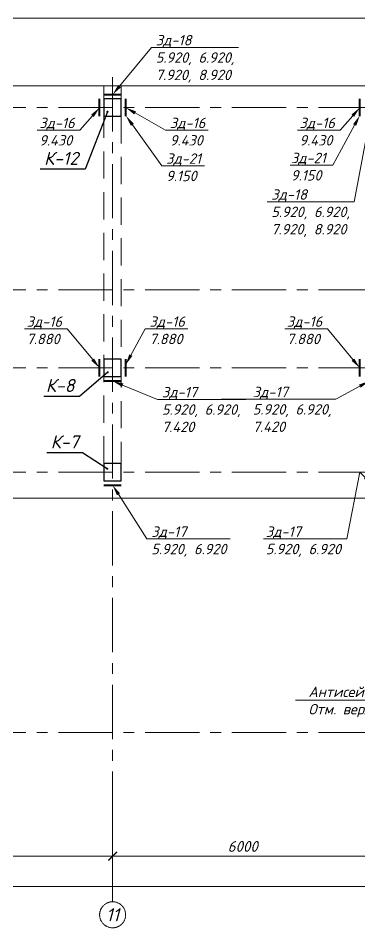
# Model space of a CAD drawing. Header units: millimetres. Extents: x -41985 to 129563, y -95368 to -4590.
# Drawn here: x 49972 to 57850, y -58706 to -37746 of the extents above; entities that cross this region are included whole.
import ezdxf
from ezdxf import colors
from ezdxf.entities.mleader import LeaderData, LeaderLine
from ezdxf.enums import TextEntityAlignment as Align
from ezdxf.math import Vec2, Vec3

# ---------------------------------------------------------------- set-up
doc = ezdxf.new("R2010")
doc.units = ezdxf.units.MM
doc.header["$PDMODE"] = 35
for name, pattern in [('CENTERX2', [4, 2.5, -0.5, 0.5, -0.5]), ('DASHED2', [0.375, 0.25, -0.125]), ('HIDDEN2', [4.7625, 3.175, -1.5875])]:
    doc.linetypes.add(name, pattern=pattern)
doc.layers.get('Defpoints').update_dxf_attribs({"color": 1, "lineweight": 0})
for name, color, linetype, lineweight in [('#Закл выноски и размеры', 7, 'Continuous', 13), ('#Закладные', 10, 'Continuous', 40), ('k_ Выноски', 7, 'Continuous', 13), ('k_ Осевая', 8, 'CENTERX2', 9), ('k_ Осевые размеры', 251, 'Continuous', 5), ('k_ Позиции', 1, 'Continuous', 13), ('Балки', 24, 'DASHED2', 5), ('Колонна', 84, 'Continuous', 30), ('Линия пунктир', 190, 'HIDDEN2', 9), ('Перекрытие. Отм. 0.000', 214, 'Continuous', 40)]:
    doc.layers.add(name, color=color, linetype=linetype, lineweight=lineweight)
doc.styles.get("Standard").update_dxf_attribs({"font": 'isocpeur.ttf'})
doc.styles.add('STEP PR', font='isocpeui.ttf')
doc.dimstyles.get("Standard").update_dxf_attribs({"dimtxt": 0.18, "dimasz": 0.18, "dimexe": 0.18, "dimexo": 0.0625, "dimgap": 0.09, "dimtad": 0, "dimtih": 1, "dimtoh": 1, "dimdec": 4, "dimzin": 0, "dimdsep": 46, "dimtxsty": 'Standard', "dimcen": 0.09, "dimadec": 0, "dimazin": 0, "dimtfac": 1, "dimtdec": 4, "dimtofl": 0, "dimtmove": 0, "dimatfit": 3, "dimfxl": 1, "dimtolj": 1, "dimtzin": 0, "dimarcsym": 0})
doc.dimstyles.new('STEP PR', dxfattribs={"dimscale": 100, "dimtxt": 2.5, "dimasz": 2, "dimexe": 1, "dimexo": 2, "dimgap": 1, "dimtad": 1, "dimdec": 4, "dimlfac": -1, "dimtxsty": 'STEP PR', "dimblk": 'ARCHTICK', "dimcen": 2, "dimdle": 1.5, "dimclrt": 1, "dimadec": 0, "dimazin": 0, "dimtfac": 1, "dimtdec": 4, "dimtmove": 1, "dimatfit": 3, "dimldrblk": 'DOTSMALL', "dimfxl": 1, "dimtolj": 1, "dimtzin": 0, "dimarcsym": 0})

# ---------------------------------------------------------------- blocks, each defined once
blk = doc.blocks.new('_ArchTick')
at = {"color": 0, "linetype": 'ByBlock', "const_width": 0.15}
blk.add_lwpolyline([(-0.5, -0.5), (0.5, 0.5)], dxfattribs=at)
blk = doc.blocks.new('*D105')
at = {"layer": 'Defpoints', "color": 0, "transparency": 16777216}
for p in [(46150, -1850), (52150, -1850), (52150, -2850)]:
    blk.add_point(p, dxfattribs=at)
at = {"layer": 'k_ Осевые размеры', "color": 0, "lineweight": -2, "transparency": 16777216}
for p, q in [((46150, -2050), (46150, -2950)), ((52150, -2050), (52150, -2950)), ((46000, -2850), (52300, -2850))]:
    blk.add_line(p, q, dxfattribs=at)
at = {"layer": 'k_ Осевые размеры', "color": 0, "lineweight": -2, "transparency": 16777216, "xscale": 200, "yscale": 200, "zscale": 200, "rotation": 180}
blk.add_blockref('_ArchTick', (46150, -2850), dxfattribs=at)
at = {"layer": 'k_ Осевые размеры', "color": 0, "lineweight": -2, "transparency": 16777216, "xscale": 200, "yscale": 200, "zscale": 200}
blk.add_blockref('_ArchTick', (52150, -2850), dxfattribs=at)
at = {"layer": 'k_ Осевые размеры', "color": 1, "transparency": 16777216, "insert": (49150, -2625), "char_height": 250, "attachment_point": 5, "style": 'STEP PR'}
blk.add_mtext('\\A1;6000', dxfattribs=at)
blk = doc.blocks.new('_DotSmall')
at = {"color": 0, "linetype": 'ByBlock', "const_width": 0.5}
blk.add_lwpolyline([(-0.0625, 0, 1), (0.0625, 0, 1)], format="xyb", close=True, dxfattribs=at)
blk = doc.blocks.new('*D106')
at = {"layer": 'Defpoints', "color": 0, "transparency": 16777216}
for p in [(0, -1850), (67650, -1850), (67650, -3550)]:
    blk.add_point(p, dxfattribs=at)
at = {"layer": 'k_ Осевые размеры', "color": 0, "lineweight": -2, "transparency": 16777216}
for p, q in [((0, -2050), (0, -3650)), ((67650, -2050), (67650, -3650)), ((-150, -3550), (67800, -3550))]:
    blk.add_line(p, q, dxfattribs=at)
at = {"layer": 'k_ Осевые размеры', "color": 0, "lineweight": -2, "transparency": 16777216, "xscale": 200, "yscale": 200, "zscale": 200, "rotation": 180}
blk.add_blockref('_ArchTick', (0, -3550), dxfattribs=at)
at = {"layer": 'k_ Осевые размеры', "color": 0, "lineweight": -2, "transparency": 16777216, "xscale": 200, "yscale": 200, "zscale": 200}
blk.add_blockref('_ArchTick', (67650, -3550), dxfattribs=at)
at = {"layer": 'k_ Осевые размеры', "color": 1, "transparency": 16777216, "insert": (33825, -3323), "char_height": 250, "attachment_point": 5, "style": 'STEP PR'}
blk.add_mtext('\\A1;67650', dxfattribs=at)
blk = doc.blocks.new('*D107')
at = {"layer": 'Defpoints', "color": 0, "transparency": 16777216}
for p in [(52150, -1850), (58150, -1850), (58150, -2850)]:
    blk.add_point(p, dxfattribs=at)
at = {"layer": 'k_ Осевые размеры', "color": 0, "lineweight": -2, "transparency": 16777216}
for p, q in [((52150, -2050), (52150, -2950)), ((58150, -2050), (58150, -2950)), ((52000, -2850), (58300, -2850))]:
    blk.add_line(p, q, dxfattribs=at)
at = {"layer": 'k_ Осевые размеры', "color": 0, "lineweight": -2, "transparency": 16777216, "xscale": 200, "yscale": 200, "zscale": 200, "rotation": 180}
blk.add_blockref('_ArchTick', (52150, -2850), dxfattribs=at)
at = {"layer": 'k_ Осевые размеры', "color": 0, "lineweight": -2, "transparency": 16777216, "xscale": 200, "yscale": 200, "zscale": 200}
blk.add_blockref('_ArchTick', (58150, -2850), dxfattribs=at)
at = {"layer": 'k_ Осевые размеры', "color": 1, "transparency": 16777216, "insert": (55150, -2625), "char_height": 250, "attachment_point": 5, "style": 'STEP PR'}
blk.add_mtext('\\A1;6000', dxfattribs=at)
blk = doc.blocks.new('*U40')
blk.add_lwpolyline([(-200, -200), (200, -200), (200, 200), (-200, 200)], close=True)
blk = doc.blocks.new('*U181')
at = {"layer": 'Балки', "ltscale": 2500}
for points in [[(51950, 14600), (52350, 14600), (52350, 14900), (51950, 14900)], [(51950, 14200), (52350, 14200), (52350, 6200), (51950, 6200)]]:
    blk.add_lwpolyline(points, close=True, dxfattribs=at)
for p in [(52150, 14400), (52150, 8400), (52150, 6000)]:
    blk.add_blockref('*U40', p)
blk = doc.blocks.new('REINFORCED_CONCRETE')
blk = doc.blocks.new('*U95')
at = {"layer": 'k_ Осевая', "ltscale": 500}
for points in [[(52150, 15100), (52150, -3900)], [(72150, 14400), (23500, 14400)], [(72150, 10200), (39900, 10200)], [(72150, 8400), (33900, 8400)], [(72150, 6000), (-4500, 6000)], [(72150, 0), (-4500, 0)]]:
    blk.add_lwpolyline(points, dxfattribs=at)
at = {"layer": 'k_ Осевая', "color": 254, "linetype": 'ByBlock', "lineweight": 15, "ltscale": 10}
blk.add_circle((52150, -4200), 300, dxfattribs=at)
at = {"layer": 'k_ Осевая', "color": 1, "linetype": 'ByBlock', "insert": (52150, -4200), "char_height": 300, "width": 484.8732214, "attachment_point": 5, "style": 'STEP PR'}
blk.add_mtext('11', dxfattribs=at)
at = {"layer": 'k_ Осевые размеры'}
for base, p1, p2, picture, middle in [((67650, -3550), (0, -1850), (67650, -1850), '*D106', (33825, -3323.3901515152)), ((52150, -2850), (46150, -1850), (52150, -1850), '*D105', (49150, -2625)), ((58150, -2850), (52150, -1850), (58150, -1850), '*D107', (55150, -2625))]:
    dim = blk.add_linear_dim(base=base, p1=p1, p2=p2, dimstyle='STEP PR', dxfattribs=at)
    dim.commit()
    dim.dimension.update_dxf_attribs({"geometry": picture, "text_midpoint": middle})

msp = doc.modelspace()

# ---------------------------------------------------------------- linework, layer by layer
at = {"layer": '#Закладные', "color": 5}
for points in [[(51850, -40005.94546), (51850, -39605.94546)], [(52450, -39605.94546), (52450, -40005.94546)], [(57850, -40005.94546), (57850, -39605.94546)], [(51850, -46005.94546), (51850, -45605.94546)], [(52450, -45605.94546), (52450, -46005.94546)], [(57850, -46005.94546), (57850, -45605.94546)]]:
    msp.add_lwpolyline(points, dxfattribs=at)
at = {"layer": '#Закладные'}
for points in [[(51950, -39505.94546), (52350, -39505.94546)], [(51950, -46105.94546), (52350, -46105.94546)], [(51950, -48505.94546), (52350, -48505.94546)]]:
    msp.add_lwpolyline(points, dxfattribs=at)
at = {"layer": 'Линия пунктир'}
msp.add_lwpolyline([(-14920, -46413.67032), (-14920, -42175.94546), (-3100, -40505.94546), (14900, -40205.94546), (22500, -37745.94546), (68500, -37745.94546), (74340, -39305.94546)], dxfattribs=at)
at = {"layer": 'Перекрытие. Отм. 0.000', "lineweight": 5}
msp.add_lwpolyline([(58350, -39305.94546), (58350, -40005.94546), (58230, -40005.94546), (58230, -45085.94546), (59550, -45085.94546), (59550, -44585.94546), (61570, -44585.94546), (61570, -40005.94546), (61450, -40005.94546), (61450, -39305.94546), (67950, -39305.94546), (67950, -39305.94546), (69150, -39305.94546), (69150, -46205.94546), (61850, -46205.94546), (61850, -48805.94546), (33690, -48805.94546), (33690, -42605.94546), (34070, -42605.94546), (34070, -40005.94546), (33950, -40005.94546), (33950, -39605.94546), (33950, -39605.94546), (33950, -39305.94546)], close=True, dxfattribs=at)

# ---------------------------------------------------------------- block references
at = {"layer": 'k_ Осевая'}
msp.add_blockref('*U95', (0, -54205.94546), dxfattribs=at)
at = {"layer": 'k_ Позиции'}
ref = msp.add_blockref('REINFORCED_CONCRETE', (50998.20154, -41225.93901), dxfattribs=dict(at, xscale=-100, yscale=100, zscale=100))
ref.add_attrib('POSITION', 'К-12', dxfattribs={"layer": '0', "color": 0, "linetype": 'ByBlock', "height": 300, "style": 'STEP PR', "flags": 2}).set_placement((50962.74699, -41125.93901), align=Align.CENTER)
ref = msp.add_blockref('REINFORCED_CONCRETE', (50975.37323, -46459.61192), dxfattribs=dict(at, xscale=-100, yscale=100, zscale=100))
ref.add_attrib('POSITION', 'К-8', dxfattribs={"layer": '0', "color": 0, "linetype": 'ByBlock', "height": 300, "style": 'STEP PR', "flags": 2}).set_placement((50939.91868, -46359.61192), align=Align.CENTER)
ref = msp.add_blockref('REINFORCED_CONCRETE', (51044.62355, -47758.78718), dxfattribs=dict(at, xscale=100, yscale=100, zscale=100))
ref.add_attrib('POSITION', 'К-7', dxfattribs={"layer": '0', "color": 0, "linetype": 'ByBlock', "height": 300, "style": 'STEP PR', "flags": 2}).set_placement((51044.62355, -47658.78718), align=Align.CENTER)
at = {"layer": 'Колонна'}
msp.add_blockref('*U181', (0, -54205.94546), dxfattribs=at)

# ---------------------------------------------------------------- leaders
at = {"layer": '#Закл выноски и размеры'}
ml = msp.add_multileader_mtext('Standard', dxfattribs=at)
ml.set_content('Зд-18\\P5.920, 6.920,\\P7.920, 8.920', color=256, style='STEP PR')
ml.set_leader_properties(color=256, linetype='ByLayer', lineweight=-1)
ml.build(insert=Vec2(0, 0))
ml.multileader.update_dxf_attribs({"text_left_attachment_type": 6, "text_right_attachment_type": 6, "dogleg_length": 0, "arrow_head_size": 250})
ctx = ml.context
ctx.base_point, ctx.char_height, ctx.arrow_head_size, ctx.landing_gap_size, ctx.plane_origin = Vec3(53043.17061, -38421.14987), 240, 250, 100, Vec3(69242.95338, -42922.93599)
ctx.left_attachment, ctx.right_attachment = 6, 6
notes = []
notes.append((ctx, [(0, (1, 1, 0), (53043.17061, -38421.14987), (1, 0), 0, [(0, [(52150, -39505.94546)], 0, [])])]))
ctx.mtext.insert, ctx.mtext.rotation, ctx.mtext.width, ctx.mtext.flow_direction = Vec3(53143.17061, -38133.14987), 6.2831853072, 2679.7530317, 5
at = {"layer": '#Закл выноски и размеры', "color": 5}
ml = msp.add_multileader_mtext('Standard', dxfattribs=at)
ml.set_content('Зд-16\\P9.430', color=5, style='STEP PR')
ml.set_leader_properties(color=256, linetype='ByLayer', lineweight=-1)
ml.build(insert=Vec2(0, 0))
ml.multileader.update_dxf_attribs({"text_left_attachment_type": 6, "text_right_attachment_type": 6, "dogleg_length": 0, "arrow_head_size": 250})
ctx = ml.context
ctx.base_point, ctx.char_height, ctx.arrow_head_size, ctx.landing_gap_size, ctx.plane_origin = Vec3(50357.09326, -40328.15683), 240, 250, 100, Vec3(66330.7957, -48027.26114)
ctx.left_attachment, ctx.right_attachment = 6, 6
notes.append((ctx, [(1, (1, 1, 0), (51396.36599, -40328.15683), (-1, 0), 0, [(1, [(51850, -39805.94546)], 0, [])])]))
ctx.mtext.insert, ctx.mtext.rotation, ctx.mtext.width, ctx.mtext.flow_direction = Vec3(50457.09326, -40040.15683), 6.2831853072, 1886.4699691, 5
ml = msp.add_multileader_mtext('Standard', dxfattribs=at)
ml.set_content('Зд-16\\P9.430', color=5, style='STEP PR')
ml.set_leader_properties(color=256, linetype='ByLayer', lineweight=-1)
ml.build(insert=Vec2(0, 0))
ml.multileader.update_dxf_attribs({"text_left_attachment_type": 6, "text_right_attachment_type": 6, "dogleg_length": 0, "arrow_head_size": 250})
ctx = ml.context
ctx.base_point, ctx.char_height, ctx.arrow_head_size, ctx.landing_gap_size, ctx.plane_origin = Vec3(53368.85832, -40328.15683), 240, 250, 100, Vec3(69764.0153, -48027.26114)
ctx.left_attachment, ctx.right_attachment = 6, 6
notes.append((ctx, [(0, (1, 1, 0), (53368.85832, -40328.15683), (1, 0), 0, [(1, [(52451.52363, -39805.94546)], 0, [])])]))
ctx.mtext.insert, ctx.mtext.rotation, ctx.mtext.width, ctx.mtext.flow_direction = Vec3(53468.85832, -40040.15683), 6.2831853072, 1886.4699691, 5
ml = msp.add_multileader_mtext('Standard', dxfattribs=at)
ml.set_content('Зд-16\\P9.430', color=5, style='STEP PR')
ml.set_leader_properties(color=256, linetype='ByLayer', lineweight=-1)
ml.build(insert=Vec2(0, 0))
ml.multileader.update_dxf_attribs({"text_left_attachment_type": 6, "text_right_attachment_type": 6, "dogleg_length": 0, "arrow_head_size": 250})
ctx = ml.context
ctx.base_point, ctx.char_height, ctx.arrow_head_size, ctx.landing_gap_size, ctx.plane_origin = Vec3(56357.09326, -40328.15683), 240, 250, 100, Vec3(72330.7957, -48027.26114)
ctx.left_attachment, ctx.right_attachment = 6, 6
notes.append((ctx, [(1, (1, 1, 0), (57396.36599, -40328.15683), (-1, 0), 0, [(1, [(57850, -39805.94546)], 0, [])])]))
ctx.mtext.insert, ctx.mtext.rotation, ctx.mtext.width, ctx.mtext.flow_direction = Vec3(56457.09326, -40040.15683), 6.2831853072, 1886.4699691, 5
ml = msp.add_multileader_mtext('Standard', dxfattribs=at)
ml.set_content('Зд-21\\P9.150', color=5, style='STEP PR')
ml.set_leader_properties(color=256, linetype='ByLayer', lineweight=-1)
ml.build(insert=Vec2(0, 0))
ml.multileader.update_dxf_attribs({"text_left_attachment_type": 6, "text_right_attachment_type": 6, "dogleg_length": 0, "arrow_head_size": 250})
ctx = ml.context
ctx.base_point, ctx.char_height, ctx.arrow_head_size, ctx.landing_gap_size, ctx.plane_origin = Vec3(53282.21311, -41149.46065), 240, 250, 100, Vec3(69677.3701, -48848.56496)
ctx.left_attachment, ctx.right_attachment = 6, 6
notes.append((ctx, [(0, (1, 1, 0), (53282.21311, -41149.46065), (1, 0), 0, [(1, [(52460.10207, -39999.3545)], 0, [])])]))
ctx.mtext.insert, ctx.mtext.rotation, ctx.mtext.width, ctx.mtext.flow_direction = Vec3(53382.21311, -40861.46065), 6.2831853072, 1886.4699691, 5
ml = msp.add_multileader_mtext('Standard', dxfattribs=at)
ml.set_content('Зд-21\\P9.150', color=5, style='STEP PR')
ml.set_leader_properties(color=256, linetype='ByLayer', lineweight=-1)
ml.build(insert=Vec2(0, 0))
ml.multileader.update_dxf_attribs({"text_left_attachment_type": 6, "text_right_attachment_type": 6, "dogleg_length": 0, "arrow_head_size": 250})
ctx = ml.context
ctx.base_point, ctx.char_height, ctx.arrow_head_size, ctx.landing_gap_size, ctx.plane_origin = Vec3(56160.59307, -41134.76745), 240, 250, 100, Vec3(72409.69326, -48983.53578)
ctx.left_attachment, ctx.right_attachment = 6, 6
notes.append((ctx, [(1, (1, 1, 0), (57224.95671, -41134.76745), (-1, 0), 0, [(1, [(57850.67254, -39987.71259)], 0, [])])]))
ctx.mtext.insert, ctx.mtext.rotation, ctx.mtext.width, ctx.mtext.flow_direction = Vec3(56260.59307, -40846.76745), 6.2831853072, 1886.4699691, 5
at = {"layer": '#Закл выноски и размеры'}
ml = msp.add_multileader_mtext('Standard', dxfattribs=at)
ml.set_content('Зд-18\\P5.920, 6.920,\\P7.920, 8.920', color=256, style='STEP PR')
ml.set_leader_properties(color=256, linetype='ByLayer', lineweight=-1)
ml.build(insert=Vec2(0, 0))
ml.multileader.update_dxf_attribs({"text_left_attachment_type": 6, "text_right_attachment_type": 6, "dogleg_length": 0, "arrow_head_size": 250})
ctx = ml.context
ctx.base_point, ctx.char_height, ctx.arrow_head_size, ctx.landing_gap_size, ctx.plane_origin = Vec3(55707.69996, -41977.30385), 240, 250, 100, Vec3(75162.95338, -43522.93599)
ctx.left_attachment, ctx.right_attachment = 6, 6
notes.append((ctx, [(1, (1, 1, 0), (57721.33632, -41977.30385), (-1, 0), 0, [(0, [(58070, -40105.94546)], 0, [])])]))
ctx.mtext.insert, ctx.mtext.rotation, ctx.mtext.defined_height, ctx.mtext.flow_direction = Vec3(55807.69996, -41689.30385), 6.2831853072, 1088, 5
at = {"layer": '#Закл выноски и размеры', "color": 5}
ml = msp.add_multileader_mtext('Standard', dxfattribs=at)
ml.set_content('Зд-16\\P7.880', color=5, style='STEP PR')
ml.set_leader_properties(color=256, linetype='ByLayer', lineweight=-1)
ml.build(insert=Vec2(0, 0))
ml.multileader.update_dxf_attribs({"text_left_attachment_type": 6, "text_right_attachment_type": 6, "dogleg_length": 0, "arrow_head_size": 250})
ctx = ml.context
ctx.base_point, ctx.char_height, ctx.arrow_head_size, ctx.landing_gap_size, ctx.plane_origin = Vec3(50065.0368, -44905.90062), 240, 250, 100, Vec3(66510.12465, -54027.26114)
ctx.left_attachment, ctx.right_attachment = 6, 6
notes.append((ctx, [(1, (1, 1, 0), (51104.30953, -44905.90062), (-1, 0), 0, [(1, [(51850, -45805.94546)], 0, [])])]))
ctx.mtext.insert, ctx.mtext.rotation, ctx.mtext.width, ctx.mtext.flow_direction = Vec3(50165.0368, -44617.90062), 6.2831853072, 1886.4699691, 5
ml = msp.add_multileader_mtext('Standard', dxfattribs=at)
ml.set_content('Зд-16\\P7.880', color=5, style='STEP PR')
ml.set_leader_properties(color=256, linetype='ByLayer', lineweight=-1)
ml.build(insert=Vec2(0, 0))
ml.multileader.update_dxf_attribs({"text_left_attachment_type": 6, "text_right_attachment_type": 6, "dogleg_length": 0, "arrow_head_size": 250})
ctx = ml.context
ctx.base_point, ctx.char_height, ctx.arrow_head_size, ctx.landing_gap_size, ctx.plane_origin = Vec3(52897.47291, -44905.90062), 240, 250, 100, Vec3(69764.0153, -54027.26114)
ctx.left_attachment, ctx.right_attachment = 6, 6
notes.append((ctx, [(0, (1, 1, 0), (52897.47291, -44905.90062), (1, 0), 0, [(1, [(52451.52363, -45729.07168)], 0, [])])]))
ctx.mtext.insert, ctx.mtext.rotation, ctx.mtext.width, ctx.mtext.flow_direction = Vec3(52997.47291, -44617.90062), 6.2831853072, 1886.4699691, 5
ml = msp.add_multileader_mtext('Standard', dxfattribs=at)
ml.set_content('Зд-16\\P7.880', color=5, style='STEP PR')
ml.set_leader_properties(color=256, linetype='ByLayer', lineweight=-1)
ml.build(insert=Vec2(0, 0))
ml.multileader.update_dxf_attribs({"text_left_attachment_type": 6, "text_right_attachment_type": 6, "dogleg_length": 0, "arrow_head_size": 250})
ctx = ml.context
ctx.base_point, ctx.char_height, ctx.arrow_head_size, ctx.landing_gap_size, ctx.plane_origin = Vec3(56065.0368, -44905.90062), 240, 250, 100, Vec3(72510.12465, -54027.26114)
ctx.left_attachment, ctx.right_attachment = 6, 6
notes.append((ctx, [(1, (1, 1, 0), (57104.30953, -44905.90062), (-1, 0), 0, [(1, [(57850, -45805.94546)], 0, [])])]))
ctx.mtext.insert, ctx.mtext.rotation, ctx.mtext.width, ctx.mtext.flow_direction = Vec3(56165.0368, -44617.90062), 6.2831853072, 1886.4699691, 5
at = {"layer": '#Закл выноски и размеры'}
ml = msp.add_multileader_mtext('Standard', dxfattribs=at)
ml.set_content('Зд-17\\P5.920, 6.920, 7.420', color=256, style='STEP PR')
ml.set_leader_properties(color=256, linetype='ByLayer', lineweight=-1)
ml.build(insert=Vec2(0, 0))
ml.multileader.update_dxf_attribs({"text_left_attachment_type": 6, "text_right_attachment_type": 6, "dogleg_length": 0, "arrow_head_size": 250})
ctx = ml.context
ctx.base_point, ctx.char_height, ctx.arrow_head_size, ctx.landing_gap_size, ctx.plane_origin = Vec3(53186.16108, -46531.64875), 240, 250, 100, Vec3(63275.95754, -50343.37049)
ctx.left_attachment, ctx.right_attachment = 6, 6
notes.append((ctx, [(0, (1, 1, 0), (53186.16108, -46531.64875), (1, 0), 0, [(0, [(52150, -46105.94546)], 0, [])])]))
ctx.mtext.insert, ctx.mtext.rotation, ctx.mtext.width, ctx.mtext.defined_height, ctx.mtext.flow_direction = Vec3(53286.16108, -46243.64875), 6.2831853072, 1913.6363636, 753.78184, 5
ml = msp.add_multileader_mtext('Standard', dxfattribs=at)
ml.set_content('Зд-17\\P5.920, 6.920, 7.420', color=256, style='STEP PR')
ml.set_leader_properties(color=256, linetype='ByLayer', lineweight=-1)
ml.build(insert=Vec2(0, 0))
ml.multileader.update_dxf_attribs({"text_left_attachment_type": 6, "text_right_attachment_type": 6, "dogleg_length": 0, "arrow_head_size": 250})
ctx = ml.context
ctx.base_point, ctx.char_height, ctx.arrow_head_size, ctx.landing_gap_size, ctx.plane_origin = Vec3(55279.93566, -46527.22678), 240, 250, 100, Vec3(64971.70452, -52436.44424)
ctx.left_attachment, ctx.right_attachment = 6, 6
notes.append((ctx, [(1, (1, 1, 0), (57293.57203, -46527.22678), (-1, 0), 0, [(0, [(58070, -46105.94546)], 0, [])])]))
ctx.mtext.insert, ctx.mtext.rotation, ctx.mtext.width, ctx.mtext.defined_height, ctx.mtext.flow_direction = Vec3(55379.93566, -46239.22678), 6.2831853072, 2507.8505885, 1041.78184, 5
ml = msp.add_multileader_mtext('Standard', dxfattribs=at)
ml.set_content('Зд-17\\P5.920, 6.920', color=256, style='STEP PR')
ml.set_leader_properties(color=256, linetype='ByLayer', lineweight=-1)
ml.build(insert=Vec2(0, 0))
ml.multileader.update_dxf_attribs({"text_left_attachment_type": 6, "text_right_attachment_type": 6, "dogleg_length": 0, "arrow_head_size": 250})
ctx = ml.context
ctx.base_point, ctx.char_height, ctx.arrow_head_size, ctx.landing_gap_size, ctx.plane_origin = Vec3(55581.9557, -49745.8344), 240, 250, 100, Vec3(65242.30095, -55587.4604)
ctx.left_attachment, ctx.right_attachment = 6, 6
notes.append((ctx, [(1, (1, 1, 0), (57546.86479, -49745.8344), (-1, 0), 0, [(1, [(58150, -48505.94546), (57850, -48205.94546)], 0, [])])]))
ctx.mtext.insert, ctx.mtext.rotation, ctx.mtext.width, ctx.mtext.defined_height, ctx.mtext.flow_direction = Vec3(55681.9557, -49457.8344), 6.2831853072, 2507.8505885, 1041.78184, 5
ml = msp.add_multileader_mtext('Standard', dxfattribs=at)
ml.set_content('Зд-17\\P5.920, 6.920', color=256, style='STEP PR')
ml.set_leader_properties(color=256, linetype='ByLayer', lineweight=-1)
ml.build(insert=Vec2(0, 0))
ml.multileader.update_dxf_attribs({"text_left_attachment_type": 6, "text_right_attachment_type": 6, "dogleg_length": 0, "arrow_head_size": 250})
ctx = ml.context
ctx.base_point, ctx.char_height, ctx.arrow_head_size, ctx.landing_gap_size, ctx.plane_origin = Vec3(52941.69891, -49745.8344), 240, 250, 100, Vec3(62096.3201, -55587.4604)
ctx.left_attachment, ctx.right_attachment = 6, 6
notes.append((ctx, [(0, (1, 1, 0), (52941.69891, -49745.8344), (1, 0), 0, [(0, [(52150, -48505.94546)], 0, [])])]))
ctx.mtext.insert, ctx.mtext.rotation, ctx.mtext.width, ctx.mtext.defined_height, ctx.mtext.flow_direction = Vec3(53041.69891, -49457.8344), 6.2831853072, 2507.8505885, 1041.78184, 5
ml = msp.add_multileader_mtext('Standard', dxfattribs=at)
ml.set_content('Антисейсмический пояс\\PОтм. верха +4.920', color=256, style='STEP PR')
ml.set_leader_properties(color=256, linetype='ByLayer', lineweight=-1)
ml.build(insert=Vec2(0, 0))
ml.multileader.update_dxf_attribs({"text_left_attachment_type": 6, "text_right_attachment_type": 6, "dogleg_length": 0, "arrow_head_size": 250})
ctx = ml.context
ctx.base_point, ctx.char_height, ctx.arrow_head_size, ctx.landing_gap_size, ctx.plane_origin = Vec3(56564.7899, -53460.46345), 240, 250, 100, Vec3(67989.53502, -59304.96449)
ctx.left_attachment, ctx.right_attachment = 6, 6
notes.append((ctx, [(1, (1, 1, 0), (60406.42627, -53460.46345), (-1, 0), 0, [(0, [(61050, -52128.19313)], 0, [])])]))
ctx.mtext.insert, ctx.mtext.rotation, ctx.mtext.width, ctx.mtext.defined_height, ctx.mtext.flow_direction = Vec3(56664.7899, -53148.46345), 6.2831853072, 5371.2834409, 1041.78184, 5
at = {"layer": 'k_ Выноски', "ltscale": 100}
for points in [[(52031.30833, -39901.40731), (51513.79108, -41225.93901), (50482.612, -41225.93901)], [(52036.53236, -45904.33216), (51384.80118, -46459.61192), (50565.94527, -46459.61192)], [(52025.1276, -48127.92761), (51454.0515, -47758.78718), (50635.19559, -47758.78718)]]:
    msp.add_leader(points, dimstyle='Standard', override={"dimscale": 100, "dimtxt": 2.5, "dimasz": 2, "dimexe": 1, "dimexo": 2, "dimgap": 0.7, "dimtih": 0, "dimtoh": 0, "dimlfac": -1, "dimzin": 8, "dimcen": 2, "dimdle": 1, "dimclrt": 1, "dimadec": 4, "dimtmove": 1, "dimldrblk": 'DotSmall', "dimfxl": 100}, dxfattribs=at)
for ctx, leaders in notes:
    for number, flags, end, landing, length, lines in leaders:
        leader = LeaderData()
        leader.index, (leader.has_last_leader_line, leader.has_dogleg_vector, leader.attachment_direction) = number, flags
        leader.last_leader_point, leader.dogleg_vector, leader.dogleg_length = Vec3(end), Vec3(landing), length
        for number, points, colour, breaks in lines:
            line = LeaderLine()
            line.index, line.vertices, line.color, line.breaks = number, Vec3.list(points), colors.encode_raw_color(colour), breaks
            leader.lines.append(line)
        ctx.leaders.append(leader)

doc.saveas('drawing.dxf')
